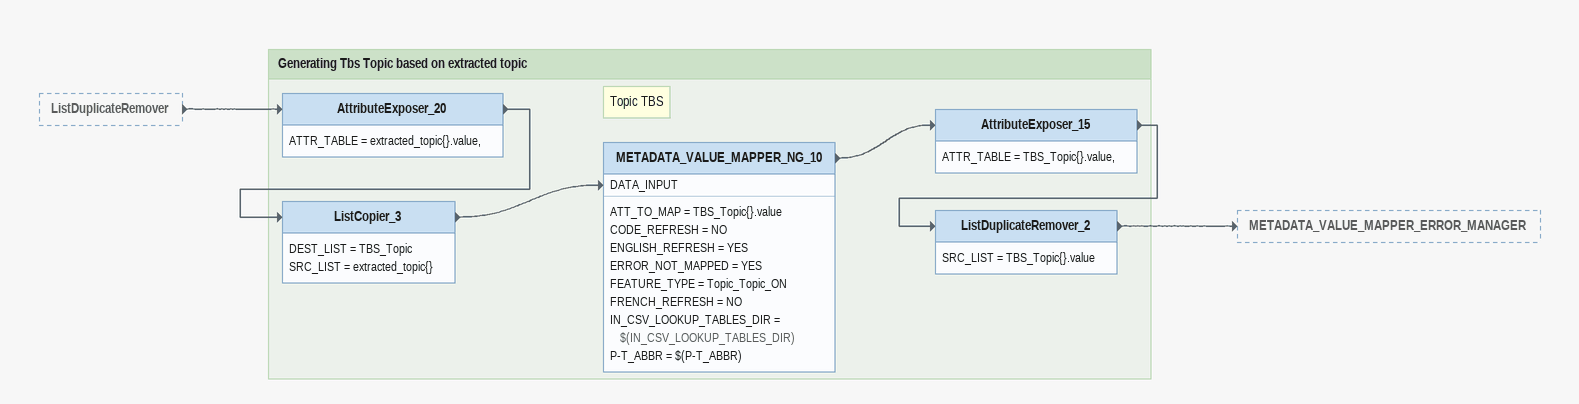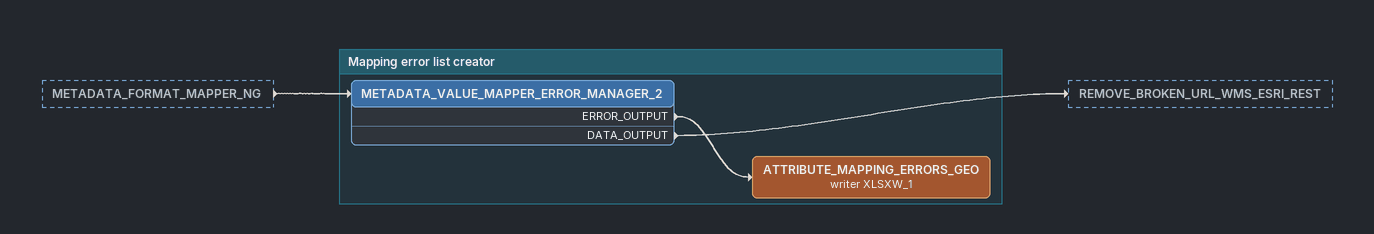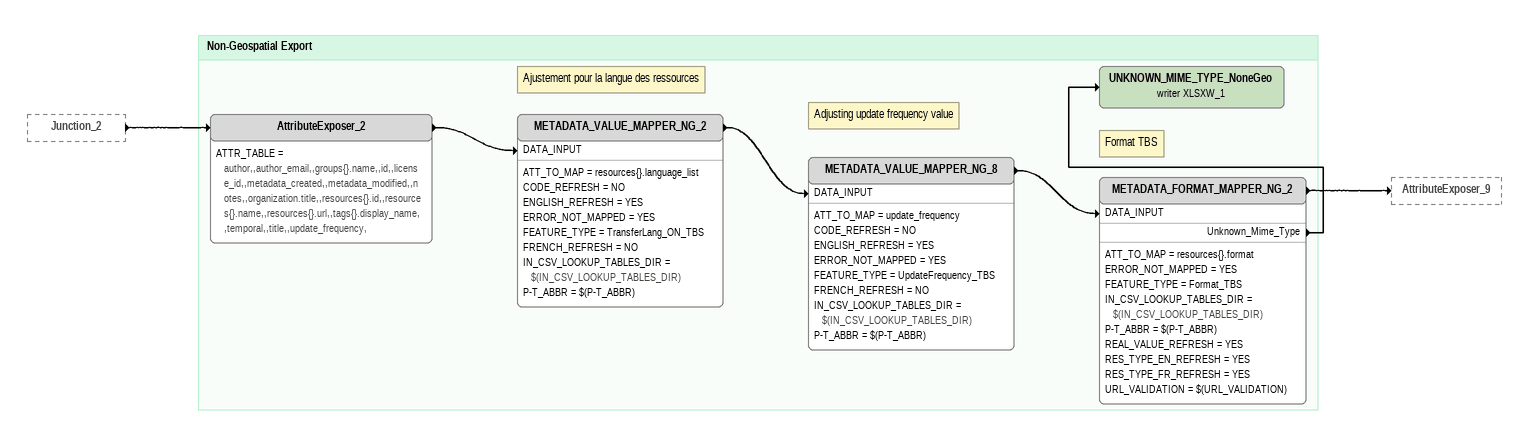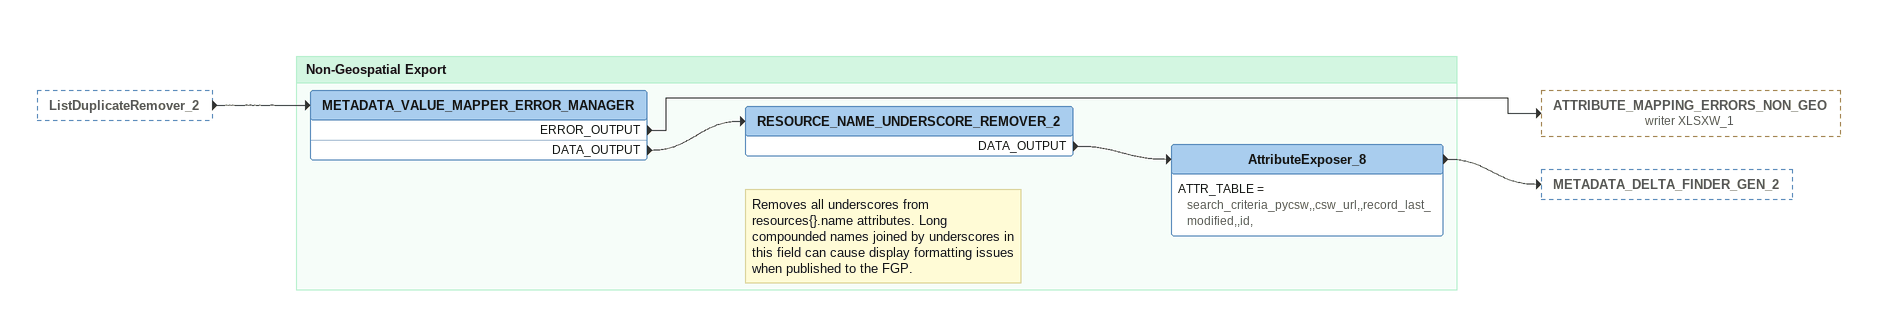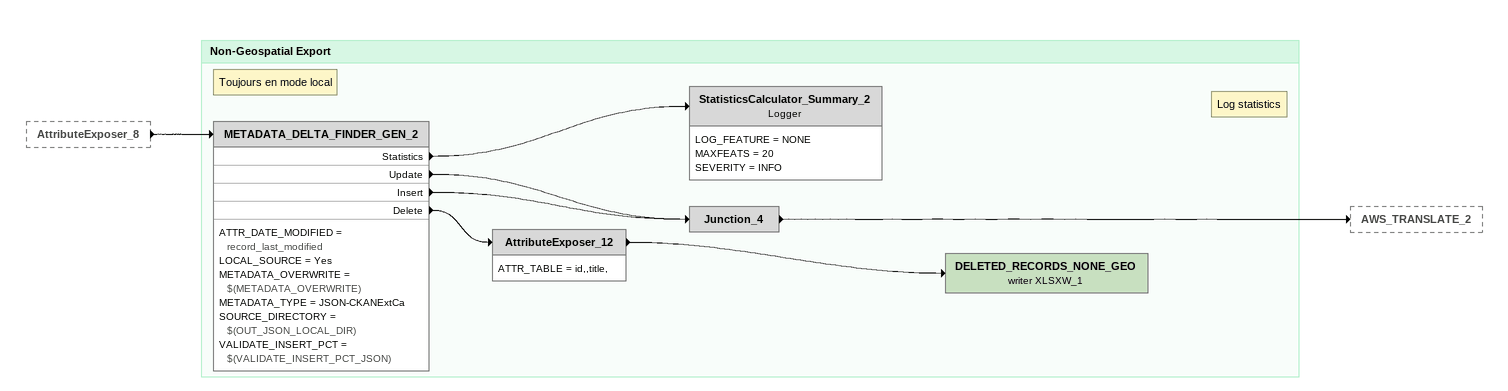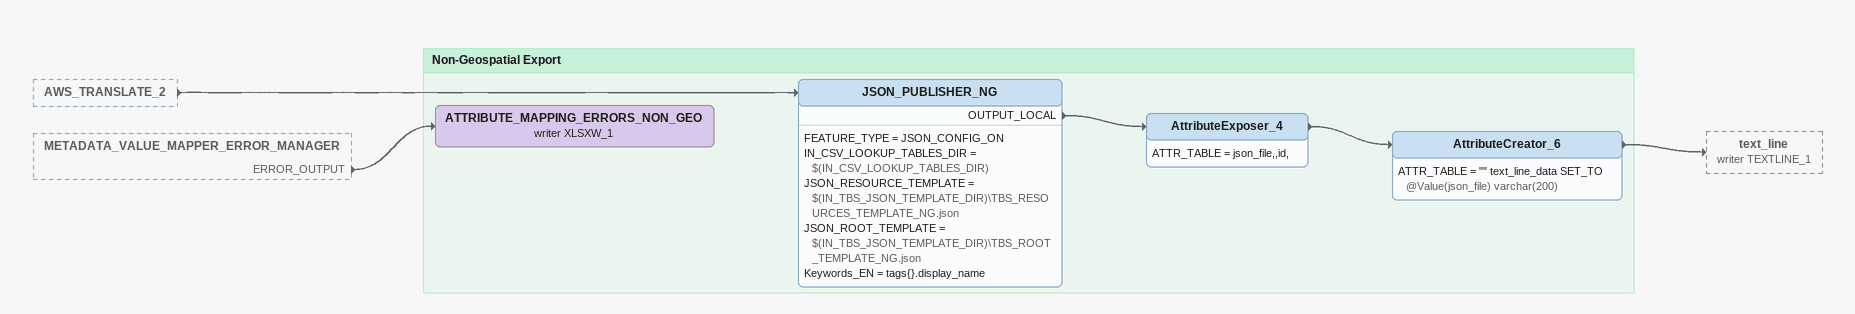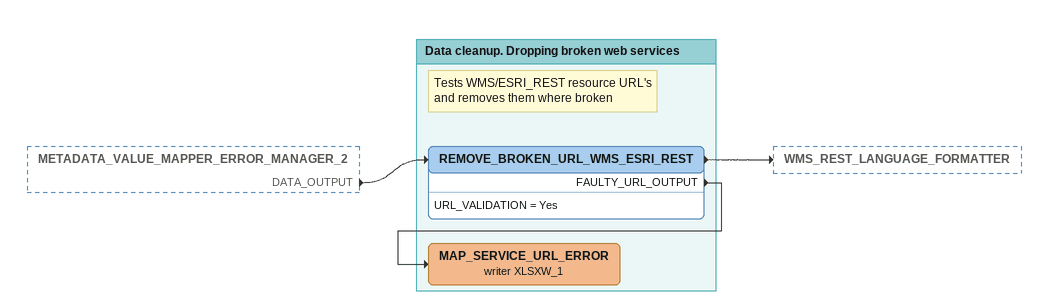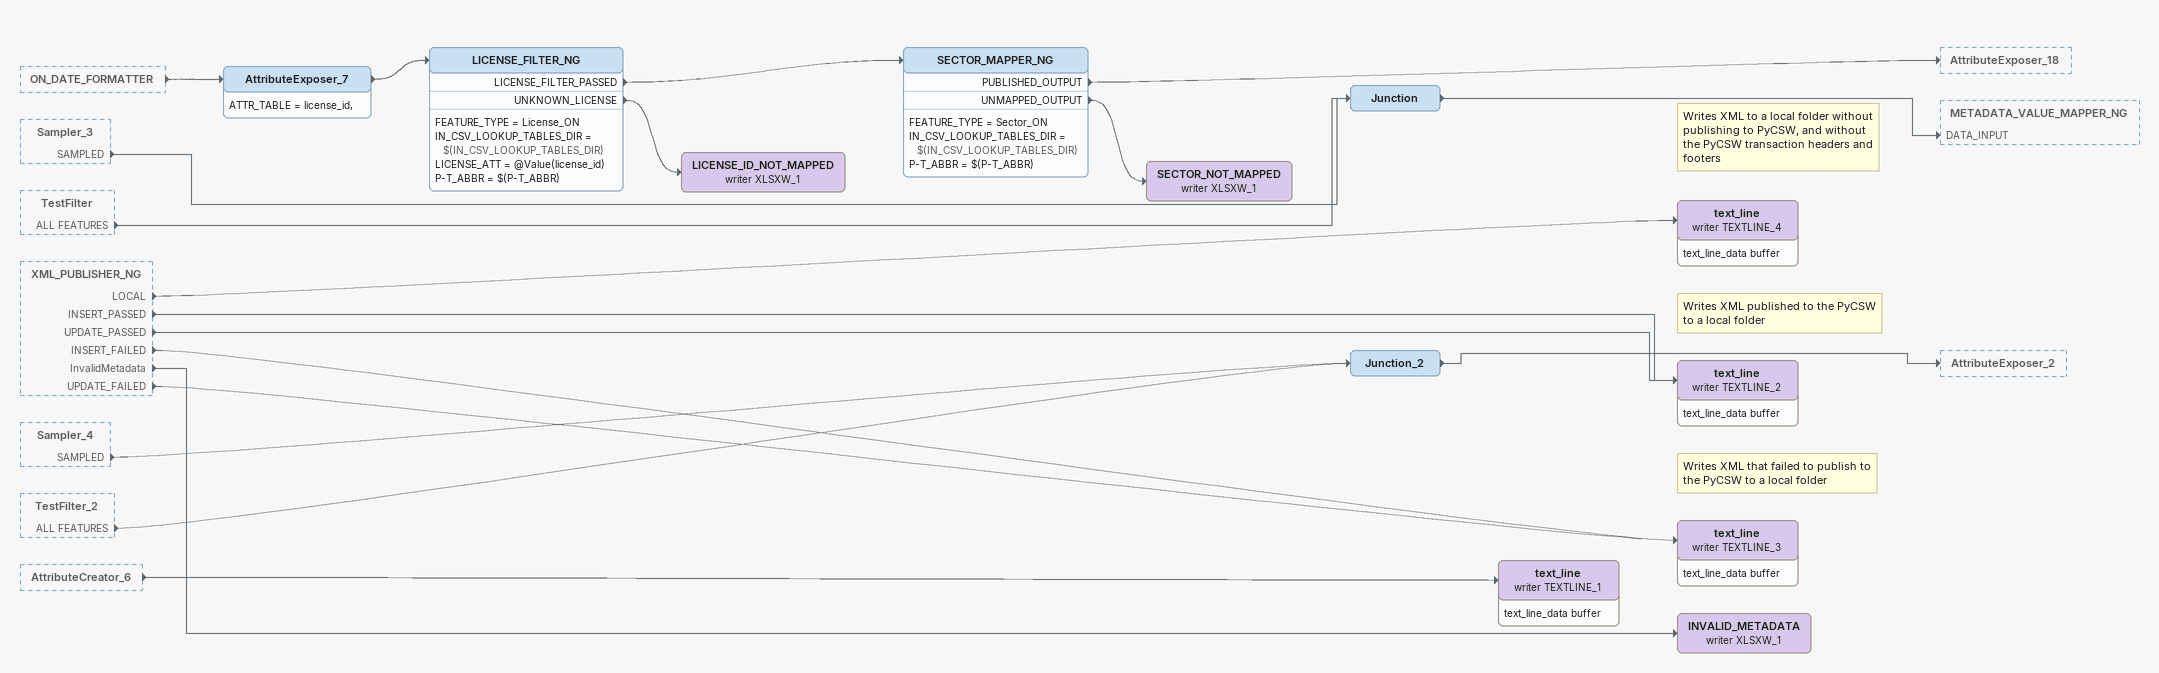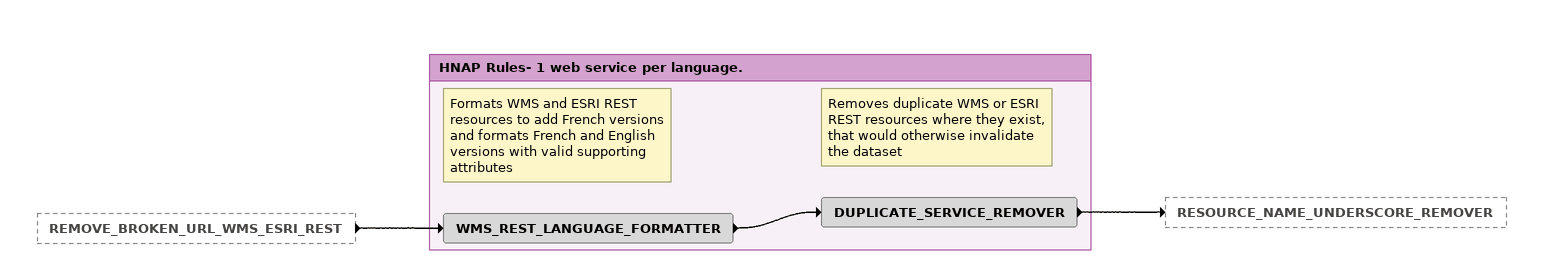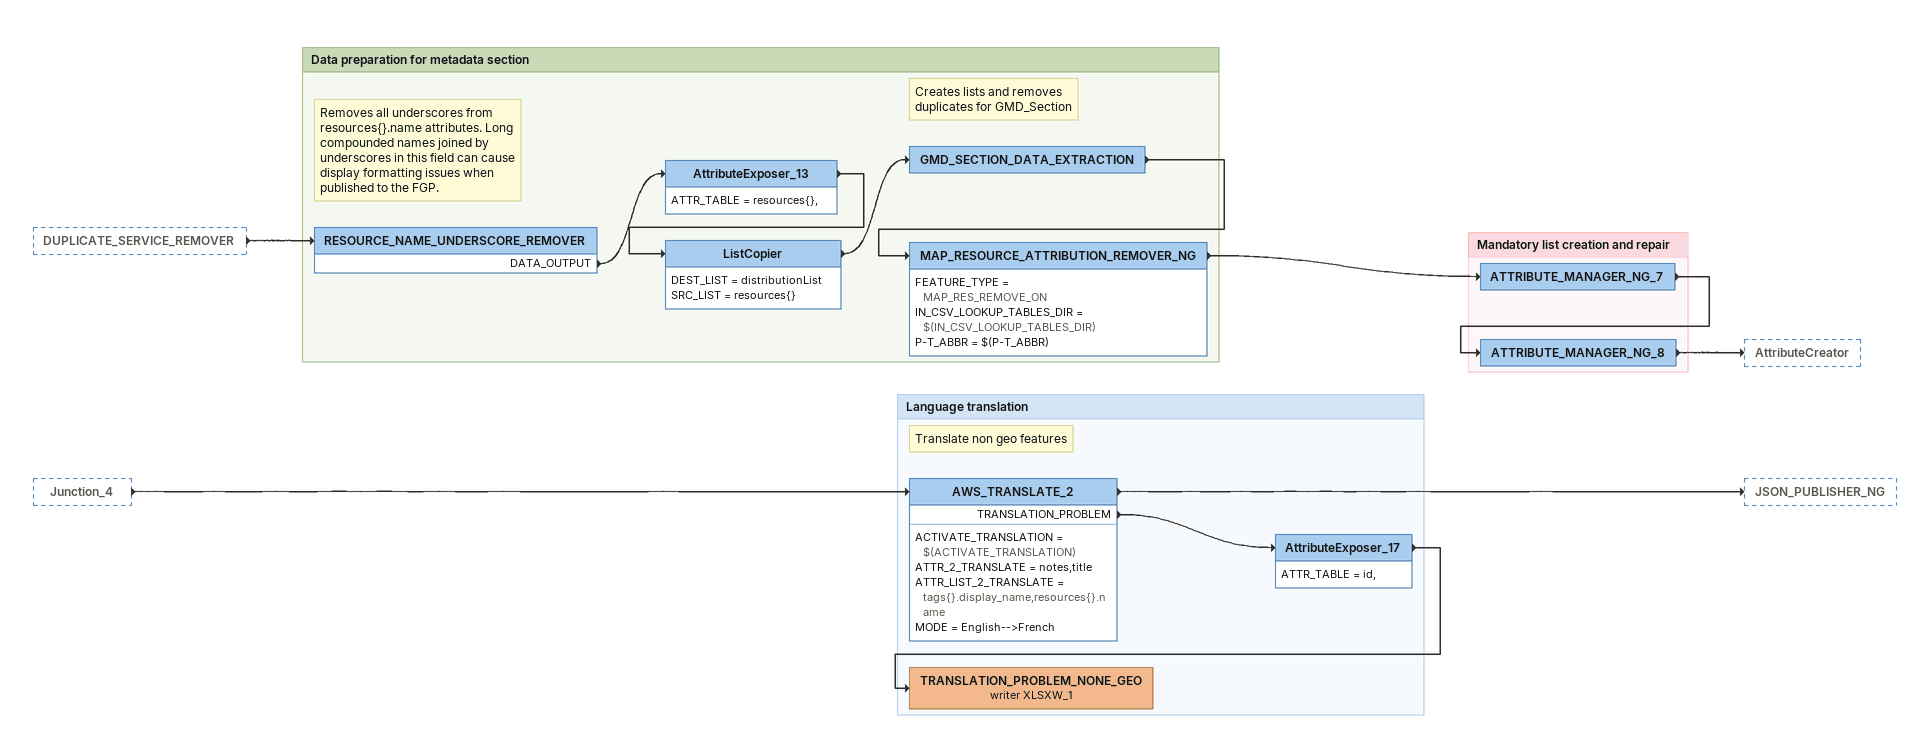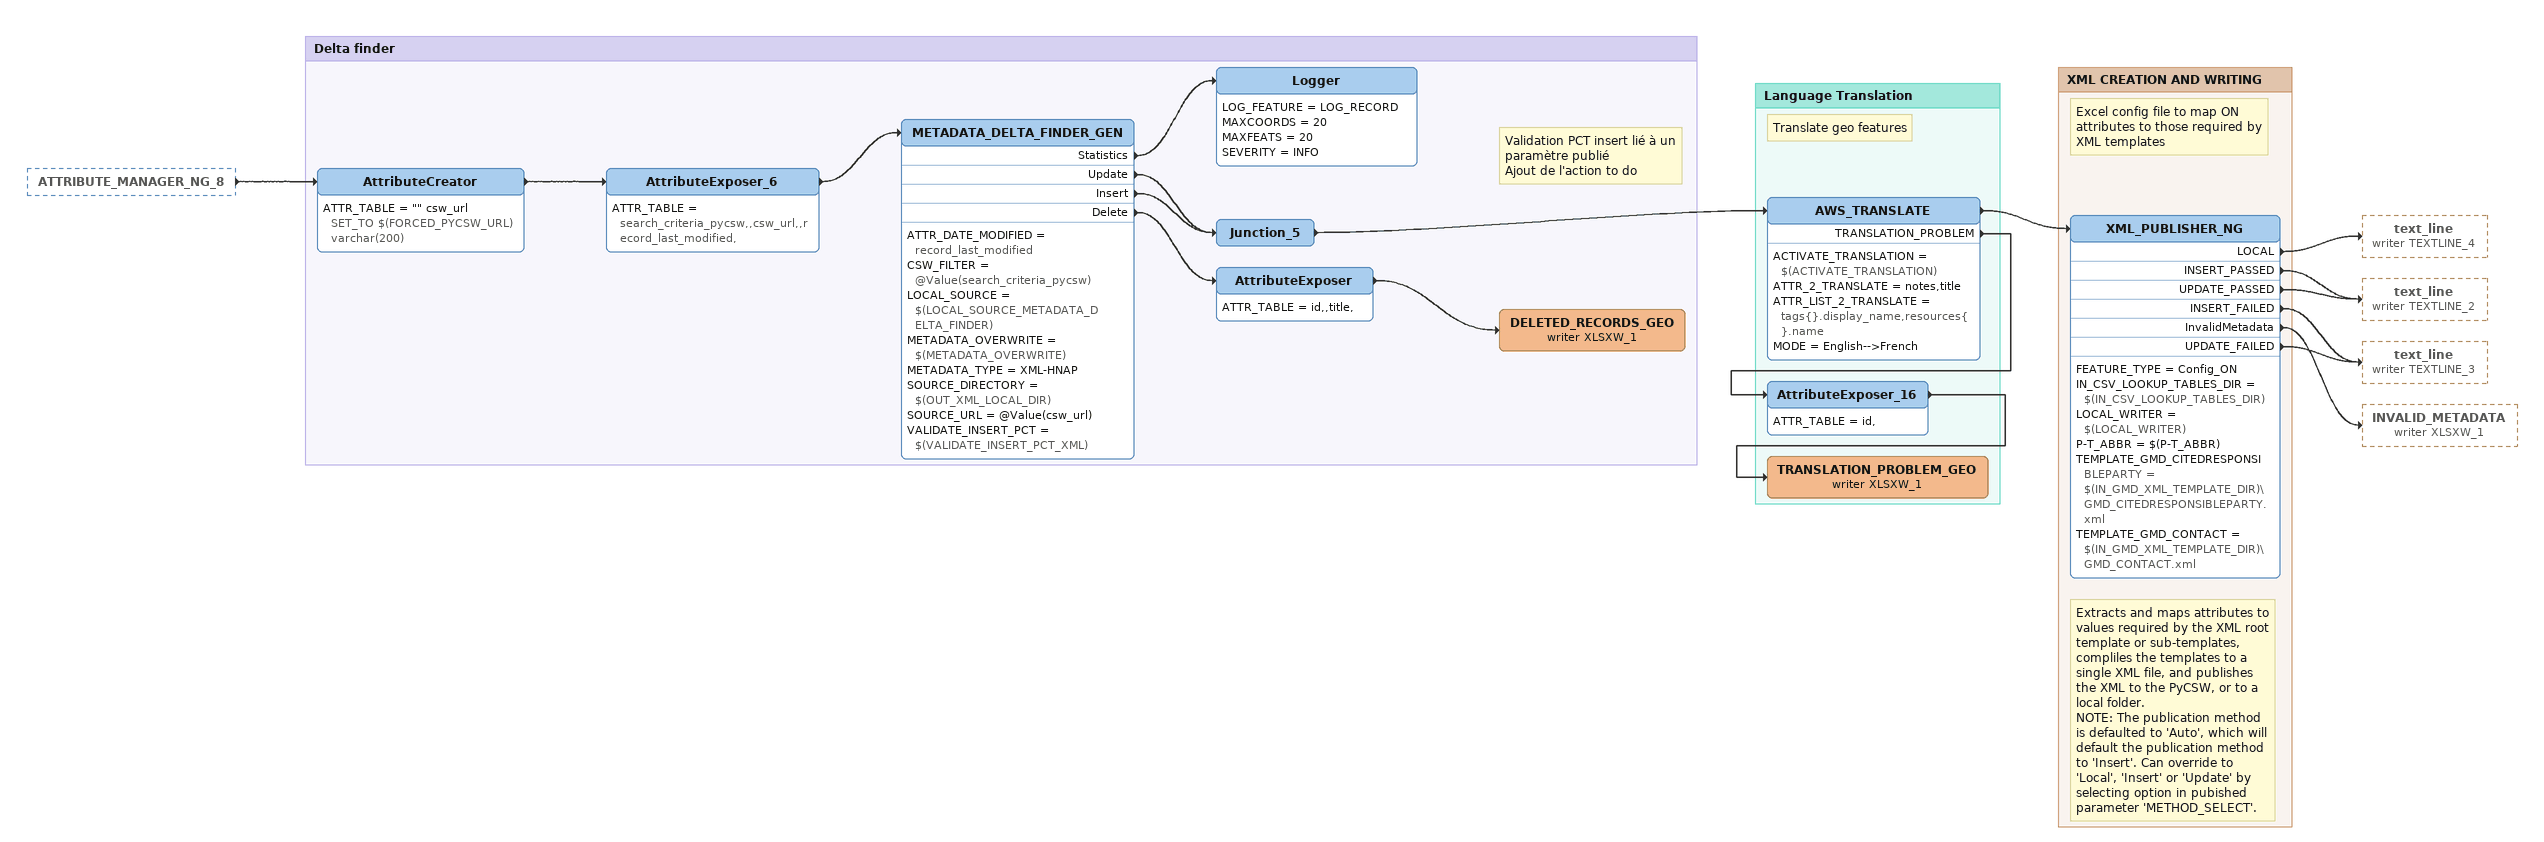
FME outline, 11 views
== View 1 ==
ListDuplicateRemover [outside]
    -> AttributeExposer_20

Bookmark: Generating Tbs Topic based on extracted topic
AttributeExposer_20
    ATTR_TABLE = extracted_topic{}.value,
    -> ListCopier_3
ListCopier_3
    DEST_LIST = TBS_Topic
    SRC_LIST = extracted_topic{}
    -> METADATA_VALUE_MAPPER_NG_10 [DATA_INPUT]
Note: Topic TBS
METADATA_VALUE_MAPPER_NG_10
    ATT_TO_MAP = TBS_Topic{}.value
    CODE_REFRESH = NO
    ENGLISH_REFRESH = YES
    ERROR_NOT_MAPPED = YES
    FEATURE_TYPE = Topic_Topic_ON
    FRENCH_REFRESH = NO
    IN_CSV_LOOKUP_TABLES_DIR = $(IN_CSV_LOOKUP_TABLES_DIR)
    P-T_ABBR = $(P-T_ABBR)
    -> AttributeExposer_15
AttributeExposer_15
    ATTR_TABLE = TBS_Topic{}.value,
    -> ListDuplicateRemover_2
ListDuplicateRemover_2
    SRC_LIST = TBS_Topic{}.value
    -> METADATA_VALUE_MAPPER_ERROR_MANAGER

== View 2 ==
METADATA_FORMAT_MAPPER_NG [outside]
    -> METADATA_VALUE_MAPPER_ERROR_MANAGER_2

Bookmark: Mapping error list creator
METADATA_VALUE_MAPPER_ERROR_MANAGER_2
    ERROR_OUTPUT -> ATTRIBUTE_MAPPING_ERRORS_GEO (writer XLSXW_1)
    DATA_OUTPUT -> REMOVE_BROKEN_URL_WMS_ESRI_REST
ATTRIBUTE_MAPPING_ERRORS_GEO (writer XLSXW_1)

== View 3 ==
Junction_2 [outside]
    -> AttributeExposer_2

Bookmark: Non-Geospatial Export
AttributeExposer_2
    ATTR_TABLE = author,,author_email,,groups{}.name,,id,,license_id,,metadata_created,,metadata_modified,,notes,,organization.title,,resources{}.id,,resources{}.name,,resources{}.url,,tags{}.display_name,,temporal,,title,,update_frequency,
    -> METADATA_VALUE_MAPPER_NG_2 [DATA_INPUT]
Note: Ajustement pour la langue des ressources
METADATA_VALUE_MAPPER_NG_2
    ATT_TO_MAP = resources{}.language_list
    CODE_REFRESH = NO
    ENGLISH_REFRESH = YES
    ERROR_NOT_MAPPED = YES
    FEATURE_TYPE = TransferLang_ON_TBS
    FRENCH_REFRESH = NO
    IN_CSV_LOOKUP_TABLES_DIR = $(IN_CSV_LOOKUP_TABLES_DIR)
    P-T_ABBR = $(P-T_ABBR)
    -> METADATA_VALUE_MAPPER_NG_8 [DATA_INPUT]
Note: Adjusting update frequency value
METADATA_VALUE_MAPPER_NG_8
    ATT_TO_MAP = update_frequency
    CODE_REFRESH = NO
    ENGLISH_REFRESH = YES
    ERROR_NOT_MAPPED = YES
    FEATURE_TYPE = UpdateFrequency_TBS
    FRENCH_REFRESH = NO
    IN_CSV_LOOKUP_TABLES_DIR = $(IN_CSV_LOOKUP_TABLES_DIR)
    P-T_ABBR = $(P-T_ABBR)
    -> METADATA_FORMAT_MAPPER_NG_2 [DATA_INPUT]
Note: Format TBS
METADATA_FORMAT_MAPPER_NG_2
    ATT_TO_MAP = resources{}.format
    ERROR_NOT_MAPPED = YES
    FEATURE_TYPE = Format_TBS
    IN_CSV_LOOKUP_TABLES_DIR = $(IN_CSV_LOOKUP_TABLES_DIR)
    P-T_ABBR = $(P-T_ABBR)
    REAL_VALUE_REFRESH = YES
    RES_TYPE_EN_REFRESH = YES
    RES_TYPE_FR_REFRESH = YES
    URL_VALIDATION = $(URL_VALIDATION)
    Unknown_Mime_Type -> UNKNOWN_MIME_TYPE_NoneGeo (writer XLSXW_1)
    -> AttributeExposer_9
UNKNOWN_MIME_TYPE_NoneGeo (writer XLSXW_1)

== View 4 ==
ListDuplicateRemover_2 [outside]
    -> METADATA_VALUE_MAPPER_ERROR_MANAGER

Bookmark: Non-Geospatial Export
METADATA_VALUE_MAPPER_ERROR_MANAGER
    ERROR_OUTPUT -> ATTRIBUTE_MAPPING_ERRORS_NON_GEO (writer XLSXW_1)
    DATA_OUTPUT -> RESOURCE_NAME_UNDERSCORE_REMOVER_2
Note: Removes all underscores from resources{}.name attributes. Long compounded names joined by underscores in this field can cause display formatting issues when published to the FGP.
RESOURCE_NAME_UNDERSCORE_REMOVER_2
    DATA_OUTPUT -> AttributeExposer_8
AttributeExposer_8
    ATTR_TABLE = search_criteria_pycsw,,csw_url,,record_last_modified,,id,
    -> METADATA_DELTA_FINDER_GEN_2

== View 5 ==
AttributeExposer_8 [outside]
    -> METADATA_DELTA_FINDER_GEN_2

Bookmark: Non-Geospatial Export
Note: Toujours en mode local
METADATA_DELTA_FINDER_GEN_2
    ATTR_DATE_MODIFIED = record_last_modified
    LOCAL_SOURCE = Yes
    METADATA_OVERWRITE = $(METADATA_OVERWRITE)
    METADATA_TYPE = JSON-CKANExtCa
    SOURCE_DIRECTORY = $(OUT_JSON_LOCAL_DIR)
    VALIDATE_INSERT_PCT = $(VALIDATE_INSERT_PCT_JSON)
    Statistics -> StatisticsCalculator_Summary_2
    Update -> Junction_4
    Insert -> Junction_4
    Delete -> AttributeExposer_12
Note: Log statistics
StatisticsCalculator_Summary_2: Logger
    LOG_FEATURE = NONE
    MAXFEATS = 20
    SEVERITY = INFO
Junction_4
    -> AWS_TRANSLATE_2
AttributeExposer_12
    ATTR_TABLE = id,,title,
    -> DELETED_RECORDS_NONE_GEO (writer XLSXW_1)
DELETED_RECORDS_NONE_GEO (writer XLSXW_1)

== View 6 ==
AWS_TRANSLATE_2 [outside]
    -> JSON_PUBLISHER_NG
METADATA_VALUE_MAPPER_ERROR_MANAGER [outside]
    ERROR_OUTPUT -> ATTRIBUTE_MAPPING_ERRORS_NON_GEO (writer XLSXW_1)

Bookmark: Non-Geospatial Export
JSON_PUBLISHER_NG
    FEATURE_TYPE = JSON_CONFIG_ON
    IN_CSV_LOOKUP_TABLES_DIR = $(IN_CSV_LOOKUP_TABLES_DIR)
    JSON_RESOURCE_TEMPLATE = $(IN_TBS_JSON_TEMPLATE_DIR)\TBS_RESOURCES_TEMPLATE_NG.json
    JSON_ROOT_TEMPLATE = $(IN_TBS_JSON_TEMPLATE_DIR)\TBS_ROOT_TEMPLATE_NG.json
    Keywords_EN = tags{}.display_name
    OUTPUT_LOCAL -> AttributeExposer_4
AttributeExposer_4
    ATTR_TABLE = json_file,,id,
    -> AttributeCreator_6
AttributeCreator_6
    ATTR_TABLE = "" text_line_data SET_TO @Value(json_file) varchar(200)
    -> text_line (writer TEXTLINE_1)
ATTRIBUTE_MAPPING_ERRORS_NON_GEO (writer XLSXW_1)

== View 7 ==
METADATA_VALUE_MAPPER_ERROR_MANAGER_2 [outside]
    DATA_OUTPUT -> REMOVE_BROKEN_URL_WMS_ESRI_REST

Bookmark: Data cleanup. Dropping broken web services
Note: Tests WMS/ESRI_REST resource URL's and removes them where broken
REMOVE_BROKEN_URL_WMS_ESRI_REST
    URL_VALIDATION = Yes
    -> WMS_REST_LANGUAGE_FORMATTER
    FAULTY_URL_OUTPUT -> MAP_SERVICE_URL_ERROR (writer XLSXW_1)
MAP_SERVICE_URL_ERROR (writer XLSXW_1)

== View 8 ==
ON_DATE_FORMATTER [outside]
    -> AttributeExposer_7
Sampler_3 [outside]
    SAMPLED -> Junction
TestFilter [outside]
    ALL FEATURES -> Junction
XML_PUBLISHER_NG [outside]
    LOCAL -> text_line (writer TEXTLINE_4)
    INSERT_PASSED -> text_line (writer TEXTLINE_2)
    UPDATE_PASSED -> text_line (writer TEXTLINE_2)
    INSERT_FAILED -> text_line (writer TEXTLINE_3)
    InvalidMetadata -> INVALID_METADATA (writer XLSXW_1)
    UPDATE_FAILED -> text_line (writer TEXTLINE_3)
Sampler_4 [outside]
    SAMPLED -> Junction_2
TestFilter_2 [outside]
    ALL FEATURES -> Junction_2
AttributeCreator_6 [outside]
    -> text_line (writer TEXTLINE_1)
AttributeExposer_7
    ATTR_TABLE = license_id,
    -> LICENSE_FILTER_NG
LICENSE_FILTER_NG
    FEATURE_TYPE = License_ON
    IN_CSV_LOOKUP_TABLES_DIR = $(IN_CSV_LOOKUP_TABLES_DIR)
    LICENSE_ATT = @Value(license_id)
    P-T_ABBR = $(P-T_ABBR)
    LICENSE_FILTER_PASSED -> SECTOR_MAPPER_NG
    UNKNOWN_LICENSE -> LICENSE_ID_NOT_MAPPED (writer XLSXW_1)
SECTOR_MAPPER_NG
    FEATURE_TYPE = Sector_ON
    IN_CSV_LOOKUP_TABLES_DIR = $(IN_CSV_LOOKUP_TABLES_DIR)
    P-T_ABBR = $(P-T_ABBR)
    PUBLISHED_OUTPUT -> AttributeExposer_18
    UNMAPPED_OUTPUT -> SECTOR_NOT_MAPPED (writer XLSXW_1)
Junction
    -> METADATA_VALUE_MAPPER_NG [DATA_INPUT]
Note: Writes XML to a local folder without publishing to PyCSW, and without the PyCSW transaction headers and footers
text_line (writer TEXTLINE_4)
    attributes: text_line_data buffer
Note: Writes XML published to the PyCSW to a local folder
text_line (writer TEXTLINE_2)
    attributes: text_line_data buffer
Note: Writes XML that failed to publish to the PyCSW to a local folder
text_line (writer TEXTLINE_3)
    attributes: text_line_data buffer
INVALID_METADATA (writer XLSXW_1)
Junction_2
    -> AttributeExposer_2
text_line (writer TEXTLINE_1)
    attributes: text_line_data buffer
SECTOR_NOT_MAPPED (writer XLSXW_1)
LICENSE_ID_NOT_MAPPED (writer XLSXW_1)

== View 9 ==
REMOVE_BROKEN_URL_WMS_ESRI_REST [outside]
    -> WMS_REST_LANGUAGE_FORMATTER

Bookmark: HNAP Rules- 1 web service per language.
Note: Formats WMS and ESRI REST resources to add French versions and formats French and English versions with valid supporting attributes
WMS_REST_LANGUAGE_FORMATTER
    -> DUPLICATE_SERVICE_REMOVER
Note: Removes duplicate WMS or ESRI REST resources where they exist, that would otherwise invalidate the dataset
DUPLICATE_SERVICE_REMOVER
    -> RESOURCE_NAME_UNDERSCORE_REMOVER

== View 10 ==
DUPLICATE_SERVICE_REMOVER [outside]
    -> RESOURCE_NAME_UNDERSCORE_REMOVER
Junction_4 [outside]
    -> AWS_TRANSLATE_2

Bookmark: Data preparation for metadata section
Note: Removes all underscores from resources{}.name attributes. Long compounded names joined by underscores in this field can cause display formatting issues when published to the FGP.
RESOURCE_NAME_UNDERSCORE_REMOVER
    DATA_OUTPUT -> AttributeExposer_13
AttributeExposer_13
    ATTR_TABLE = resources{},
    -> ListCopier
ListCopier
    DEST_LIST = distributionList
    SRC_LIST = resources{}
    -> GMD_SECTION_DATA_EXTRACTION
Note: Creates lists and removes duplicates for GMD_Section
GMD_SECTION_DATA_EXTRACTION
    -> MAP_RESOURCE_ATTRIBUTION_REMOVER_NG
MAP_RESOURCE_ATTRIBUTION_REMOVER_NG
    FEATURE_TYPE = MAP_RES_REMOVE_ON
    IN_CSV_LOOKUP_TABLES_DIR = $(IN_CSV_LOOKUP_TABLES_DIR)
    P-T_ABBR = $(P-T_ABBR)
    -> ATTRIBUTE_MANAGER_NG_7

Bookmark: Mandatory list creation and repair
ATTRIBUTE_MANAGER_NG_7
    -> ATTRIBUTE_MANAGER_NG_8
ATTRIBUTE_MANAGER_NG_8
    -> AttributeCreator

Bookmark: Language translation
Note: Translate non geo features
AWS_TRANSLATE_2
    ACTIVATE_TRANSLATION = $(ACTIVATE_TRANSLATION)
    ATTR_2_TRANSLATE = notes,title
    ATTR_LIST_2_TRANSLATE = tags{}.display_name,resources{}.name
    MODE = English-->French
    -> JSON_PUBLISHER_NG
    TRANSLATION_PROBLEM -> AttributeExposer_17
AttributeExposer_17
    ATTR_TABLE = id,
    -> TRANSLATION_PROBLEM_NONE_GEO (writer XLSXW_1)
TRANSLATION_PROBLEM_NONE_GEO (writer XLSXW_1)

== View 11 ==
ATTRIBUTE_MANAGER_NG_8 [outside]
    -> AttributeCreator

Bookmark: Delta finder
AttributeCreator
    ATTR_TABLE = "" csw_url SET_TO $(FORCED_PYCSW_URL) varchar(200)
    -> AttributeExposer_6
AttributeExposer_6
    ATTR_TABLE = search_criteria_pycsw,,csw_url,,record_last_modified,
    -> METADATA_DELTA_FINDER_GEN
METADATA_DELTA_FINDER_GEN
    ATTR_DATE_MODIFIED = record_last_modified
    CSW_FILTER = @Value(search_criteria_pycsw)
    LOCAL_SOURCE = $(LOCAL_SOURCE_METADATA_DELTA_FINDER)
    METADATA_OVERWRITE = $(METADATA_OVERWRITE)
    METADATA_TYPE = XML-HNAP
    SOURCE_DIRECTORY = $(OUT_XML_LOCAL_DIR)
    SOURCE_URL = @Value(csw_url)
    VALIDATE_INSERT_PCT = $(VALIDATE_INSERT_PCT_XML)
    Statistics -> Logger
    Update -> Junction_5
    Insert -> Junction_5
    Delete -> AttributeExposer
Note: Validation PCT insert lié à un paramètre publié / Ajout de l'action to do
Logger
    LOG_FEATURE = LOG_RECORD
    MAXCOORDS = 20
    MAXFEATS = 20
    SEVERITY = INFO
Junction_5
    -> AWS_TRANSLATE
AttributeExposer
    ATTR_TABLE = id,,title,
    -> DELETED_RECORDS_GEO (writer XLSXW_1)
DELETED_RECORDS_GEO (writer XLSXW_1)

Bookmark: Language Translation
Note: Translate geo features
AWS_TRANSLATE
    ACTIVATE_TRANSLATION = $(ACTIVATE_TRANSLATION)
    ATTR_2_TRANSLATE = notes,title
    ATTR_LIST_2_TRANSLATE = tags{}.display_name,resources{}.name
    MODE = English-->French
    -> XML_PUBLISHER_NG
    TRANSLATION_PROBLEM -> AttributeExposer_16
AttributeExposer_16
    ATTR_TABLE = id,
    -> TRANSLATION_PROBLEM_GEO (writer XLSXW_1)
TRANSLATION_PROBLEM_GEO (writer XLSXW_1)

Bookmark: XML CREATION AND WRITING
Note: Excel config file to map ON attributes to those required by XML templates
Note: Extracts and maps attributes to values required by the XML root template or sub-templates, compliles the templates to a single XML file, and publishes the XML to the PyCSW, or to a local folder. / NOTE: The publication method is defaulted to 'Auto', which will default the publication method to 'Insert'. Can override to 'Local', 'Insert' or 'Update' by selecting option in pubished parameter 'METHOD_SELECT'.
XML_PUBLISHER_NG
    FEATURE_TYPE = Config_ON
    IN_CSV_LOOKUP_TABLES_DIR = $(IN_CSV_LOOKUP_TABLES_DIR)
    LOCAL_WRITER = $(LOCAL_WRITER)
    P-T_ABBR = $(P-T_ABBR)
    TEMPLATE_GMD_CITEDRESPONSIBLEPARTY = $(IN_GMD_XML_TEMPLATE_DIR)\GMD_CITEDRESPONSIBLEPARTY.xml
    TEMPLATE_GMD_CONTACT = $(IN_GMD_XML_TEMPLATE_DIR)\GMD_CONTACT.xml
    LOCAL -> text_line (writer TEXTLINE_4)
    INSERT_PASSED -> text_line (writer TEXTLINE_2)
    UPDATE_PASSED -> text_line (writer TEXTLINE_2)
    INSERT_FAILED -> text_line (writer TEXTLINE_3)
    InvalidMetadata -> INVALID_METADATA (writer XLSXW_1)
    UPDATE_FAILED -> text_line (writer TEXTLINE_3)
